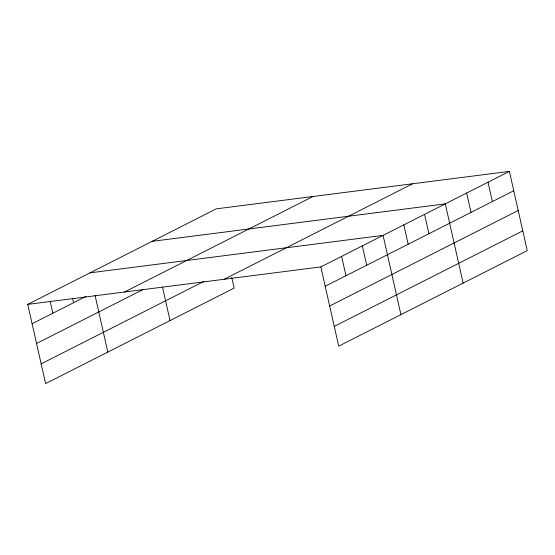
<?xml version="1.0" encoding="UTF-8"?>
<svg xmlns="http://www.w3.org/2000/svg" width="555" height="555" viewBox="0 0 555 555"><rect width="100%" height="100%" fill="white"/><g stroke="black" fill="none" stroke-linecap="round" stroke-linejoin="round"><path stroke-width="0.83" d="M231.726 277.382L234.141 288.094L45.607 383.609L27.75 304.376L216.283 208.853L509.393 171.391L527.25 250.624L338.716 346.147L320.859 266.906L509.393 171.391M32.107 323.725L85.879 296.481M124.48 292.013L313.006 196.491M36.561 343.483L143.329 289.391M41.153 363.844L203.74 281.475M224.137 279.276L412.67 183.754M325.223 286.255L513.757 190.74M329.677 306.02L518.21 210.498M334.263 326.382L522.796 230.859M152.181 241.335L445.29 203.865L463.147 283.099M89.966 272.852L383.075 235.389L400.932 314.623M27.75 304.376L320.859 266.906M488.025 182.213L492.389 201.562M466.658 193.043L471.022 212.385M424.554 214.376L428.911 233.717M403.818 224.879L408.175 244.228M362.339 245.893L366.695 265.241M341.602 256.403L345.959 275.752M162.462 286.956L170.038 320.568M95.071 295.496L107.823 352.092M72.643 298.5L73.586 302.711M50.193 301.441L52.85 313.214"/></g></svg>
